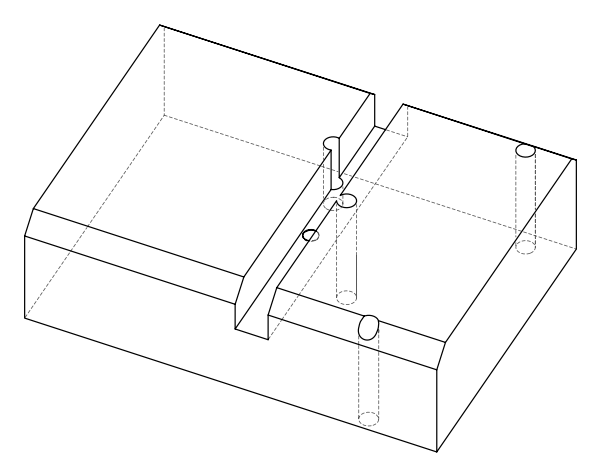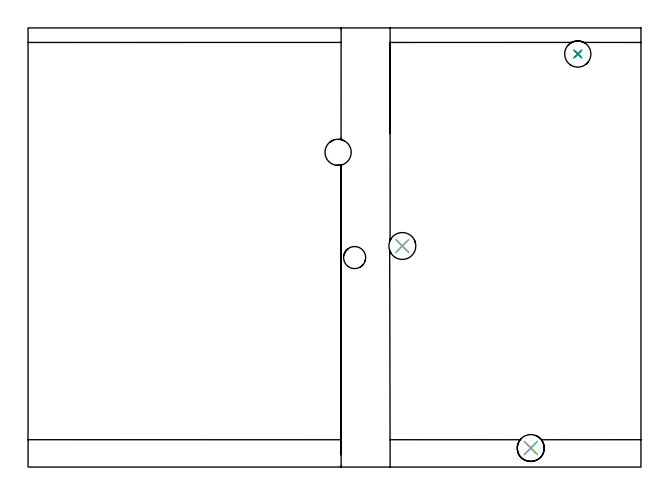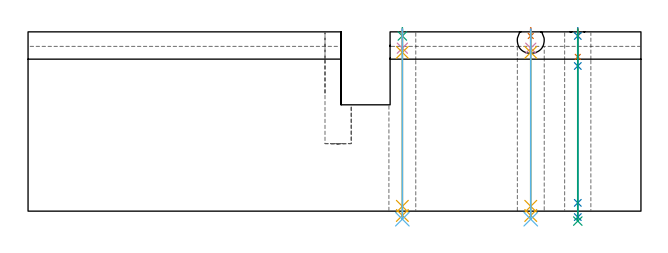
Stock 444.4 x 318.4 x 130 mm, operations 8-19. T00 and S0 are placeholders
(PLAN: 19 operations, 13 tool changes, 54.7 min)
(1 INDEXABLE_INSERT_DRILL_BLIND_HOLE_FROM_SOLID | STEP1POCKET | NXT0302_003 | 0.02 min | 10773 mm3)
(2 INDEXABLE_INSERT_DRILL_BLIND_HOLE_FROM_SOLID_1 | STEP1POCKET_1 | NXT0302_009 | 0.34 min | 22979 mm3)
(3 AREA_MILL | FG_CHAMFER_SURFACE | UGT0205_001 | 7.51 min | 12846 mm3)
(4 AREA_MILL_1 | FG_CHAMFER_SURFACE_1 | UGT0205_001 | 14.7 min | 46029 mm3)
(5 AREA_MILL_2 | FG_CHAMFER_SURFACE_2 | UGT0205_001 | 6.07 min | 10359 mm3)
(6 AREA_MILL_3 | FG_CHAMFER_SURFACE_3 | UGT0205_001 | 11.19 min | 37078 mm3)
(7 MILL_RECTANGULAR_SLOT | SLOT_RECTANGULAR | UGT0201_004 | Follow Part, ap 8, ae 75% | 10.96 min | 578624 mm3)
(8 SPOT_DRILL | STEP1HOLE | NXT0321_9005460120000 | 0.05 min | 31 mm3)
(9 SPOT_DRILL_1 | STEP1HOLE_1 | NXT0321_9005460120000 | 0.05 min | 224 mm3)
(10 SPOT_DRILL_2 | STEP1HOLE_2 | NXT0321_9005460120000 | 0.05 min | 219 mm3)
(11 DRILL_BLIND_HOLE_INTO_CENTER | STEP1HOLE | UGT0301_198 | 0.06 min | 143 mm3)
(12 GUN_DRILL_THROUGH_HOLE | STEP1HOLE | UGT0307_003 | 0.62 min | 4529 mm3)
(13 SPADE_DRILL_TO_ENLARGE_THROUGH_HOLE | STEP1HOLE | UGT0306_010 | 0.55 min | 32260 mm3)
(14 DRILL_BLIND_HOLE_INTO_CENTER_1 | STEP1HOLE_1 | NXT0301_092 | 0.08 min | 1689 mm3)
(15 GUN_DRILL_THROUGH_HOLE_1 | STEP1HOLE_1 | UGT0307_009 | 0.65 min | 12812 mm3)
(16 DRILL_TO_ENLARGE_THROUGH_HOLE | STEP1HOLE_1 | UGT0301_048 | 0.56 min | 22022 mm3)
(17 DRILL_BLIND_HOLE_INTO_CENTER_2 | STEP1HOLE_2 | UGT0301_198 | 0.06 min | 432 mm3)
(18 GUN_DRILL_THROUGH_HOLE_2 | STEP1HOLE_2 | UGT0307_003 | 0.63 min | 4662 mm3)
(19 SPADE_DRILL_TO_ENLARGE_THROUGH_HOLE_1 | STEP1HOLE_2 | UGT0306_010 | 0.55 min | 33036 mm3)
(TOOL NXT0302_003 | Index. Insert Drill 16mm [880-D1600L20-05] | D16 PA176 FL80 Z2)
(TOOL NXT0302_009 | Index. Insert Drill 19mm [880-D1900L25-05] | D19 PA176 FL95 Z2)
(TOOL UGT0205_001 | Chamfer Mill 20 x 3 x 45 deg. | D20 FL50 Z2)
(TOOL UGT0201_004 | End Mill 32 mm | D32 FL53 Z6)
(TOOL NXT0321_9005460120000 | NC Spot Drill, 142deg, 12mm, Carbide, Uncoated | D12 PA142 FL30 Z2)
(TOOL UGT0301_198 | Twist Drill 7.9 mm | D7.9 PA118 FL73 Z2)
(TOOL UGT0307_003 | Gun Drill 7 mm | D7 PA130 FL24 Z1)
(TOOL UGT0306_010 | Spade Drill 19.5mm | D19.5 PA132 FL10 Z2)
(TOOL NXT0301_092 | Carbide Drill 12.1mm [860.1-1210-061A1-MM 2214] | D12.1 PA140 FL77 Z2)
(TOOL UGT0307_009 | Gun Drill 12 mm | D12 PA130 FL24 Z1)
(TOOL UGT0301_048 | Twist Drill 19 mm | D19 PA118 FL135 Z2)
(OP 8 SPOT_DRILL)
G17 G21 G94 G90
T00 M6
G54
G17 G0 G90 X364.5 Y13.8 S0 M3
G43 Z140. H0
G94 G81 G98 Z127. F250. R133.
G80
M5
M2
(OP 9 SPOT_DRILL_1)
G17 G21 G94 G90
T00 M6
G54
G17 G0 G90 X398.6 Y299.5 S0 M3
G43 Z140. H0
G94 G81 G98 Z127. F250. R133.
G80
M5
M2
(OP 10 SPOT_DRILL_2)
G17 G21 G94 G90
T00 M6
G54
G17 G0 G90 X271.4 Y160.3 S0 M3
G43 Z140. H0
G94 G81 G98 Z127. F250. R133.
G80
M5
M2
(OP 11 DRILL_BLIND_HOLE_INTO_CENTER)
G17 G21 G94 G90
T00 M6
G54
G17 G0 G90 X364.5 Y13.8 S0 M3
G43 Z140. H0
G94 G81 G98 Z118.15 F250. R132.
G80
M5
M2
(OP 12 GUN_DRILL_THROUGH_HOLE)
G17 G21 G94 G90
T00 M6
G54
G17 G0 G90 X364.5 Y13.8 M8
G43 Z140. H0
Z130.543
S716 M3
G94 G1 Z115.121 F125. M26
G4 X.084
Z3.5 F250.
G4 X.084
Z-3.132 F125.
G4 X.084
M5
M9
G0 Z130.543
Z140.
M2
(OP 13 SPADE_DRILL_TO_ENLARGE_THROUGH_HOLE)
G17 G21 G94 G90
T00 M6
G54
G17 G0 G90 X364.5 Y13.8 S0 M3
G43 Z140. H0
G94 G73 G98 Z-5.841 F250. Q19.406 R132.
G80
M5
M2
(OP 14 DRILL_BLIND_HOLE_INTO_CENTER_1)
G17 G21 G94 G90
T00 M6
G54
G17 G0 G90 X398.6 Y299.5 S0 M3
G43 Z140. H1
G94 G81 G98 Z111.85 F250. R132.
G80
M5
M2
(OP 15 GUN_DRILL_THROUGH_HOLE_1)
G17 G21 G94 G90
T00 M6
G54
G17 G0 G90 X398.6 Y299.5 M8
G43 Z140. H0
Z126.146
S716 M3
G94 G1 Z105.236 F125. M26
G4 X.084
Z6. F250.
G4 X.084
Z-4.298 F125.
G4 X.084
M5
M9
G0 Z126.146
Z140.
M2
(OP 16 DRILL_TO_ENLARGE_THROUGH_HOLE)
G17 G21 G94 G90
T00 M6
G54
G17 G0 G90 X398.6 Y299.5 S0 M3
G43 Z140. H0
G94 G73 G98 Z-7.208 F250. Q17.151 R132.
G80
M5
M2
(OP 17 DRILL_BLIND_HOLE_INTO_CENTER_2)
G17 G21 G94 G90
T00 M6
G54
G17 G0 G90 X271.4 Y160.3 S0 M3
G43 Z140. H0
G94 G81 G98 Z118.15 F250. R132.
G80
M5
M2
(OP 18 GUN_DRILL_THROUGH_HOLE_2)
G17 G21 G94 G90
T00 M6
G54
G17 G0 G90 X271.4 Y160.3 M8
G43 Z140. H0
Z130.596
S716 M3
G94 G1 Z115.121 F125. M26
G4 X.084
Z3.5 F250.
G4 X.084
Z-3.132 F125.
G4 X.084
M5
M9
G0 Z130.596
Z140.
M2
(OP 19 SPADE_DRILL_TO_ENLARGE_THROUGH_HOLE_1)
G17 G21 G94 G90
T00 M6
G54
G17 G0 G90 X271.4 Y160.3 S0 M3
G43 Z140. H0
G94 G73 G98 Z-5.841 F250. Q19.406 R132.
G80
M5
M2
